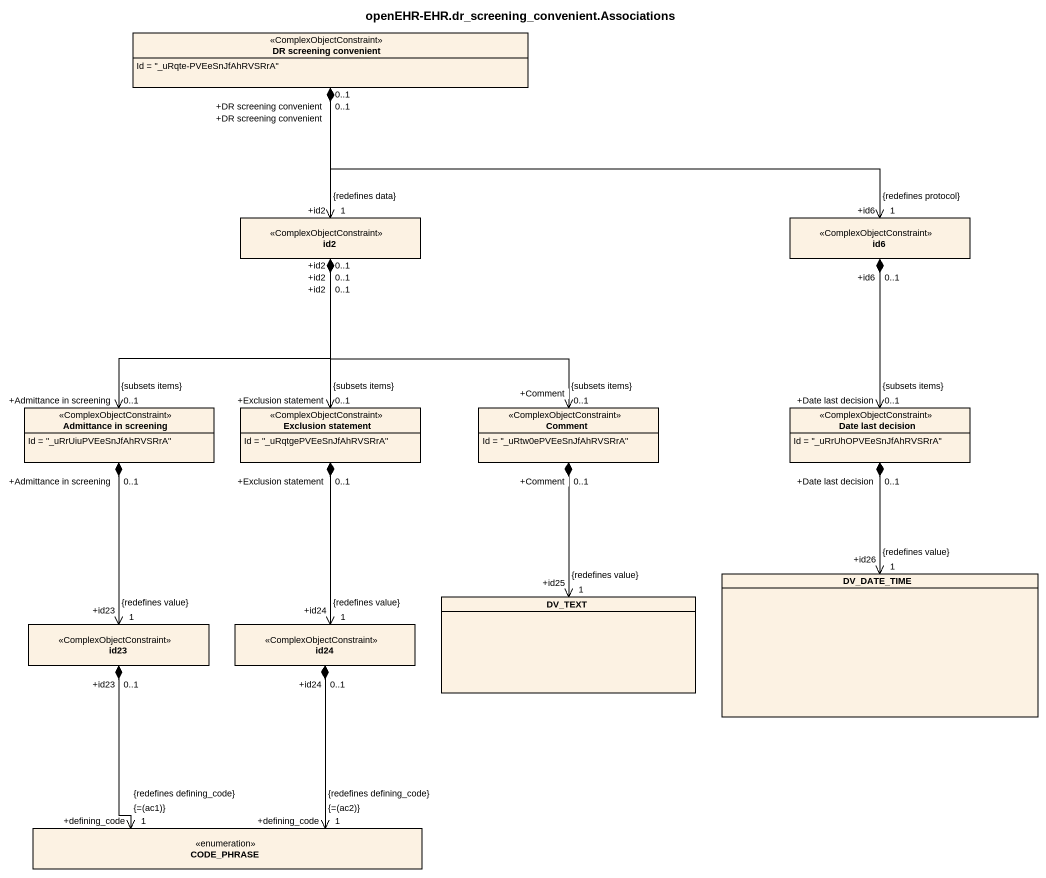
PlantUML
@startuml
title openEHR-EHR.dr_screening_convenient.Associations
hide circle
hide empty members
class "DR screening convenient" as DR_screening_convenient <<ComplexObjectConstraint>> {
  Id = "_uRqte-PVEeSnJfAhRVSRrA"
}
class id2 <<ComplexObjectConstraint>>
class id6 <<ComplexObjectConstraint>>
class "Admittance in screening" as Admittance_in_screening <<ComplexObjectConstraint>> {
  Id = "_uRrUiuPVEeSnJfAhRVSRrA"
}
class "Exclusion statement" as Exclusion_statement <<ComplexObjectConstraint>> {
  Id = "_uRqtgePVEeSnJfAhRVSRrA"
}
class Comment <<ComplexObjectConstraint>> {
  Id = "_uRtw0ePVEeSnJfAhRVSRrA"
}
class "Date last decision" as Date_last_decision <<ComplexObjectConstraint>> {
  Id = "_uRrUhOPVEeSnJfAhRVSRrA"
}
class DV_DATE_TIME
class DV_TEXT
class id23 <<ComplexObjectConstraint>>
class id24 <<ComplexObjectConstraint>>
enum CODE_PHRASE
DR_screening_convenient "+DR screening convenient\n0..1" *--> "+id2\n1\n{redefines data}" id2
DR_screening_convenient "+DR screening convenient\n0..1" *-right-> "+id6\n1\n{redefines protocol}" id6
id2 "+id2\n0..1" *--> "+Admittance in screening\n0..1\n{subsets items}" Admittance_in_screening
id2 "+id2\n0..1" *--> "+Exclusion statement\n0..1\n{subsets items}" Exclusion_statement
id2 "+id2\n0..1" *--> "+Comment\n0..1\n{subsets items}" Comment
id6 "+id6\n0..1" *--> "+Date last decision\n0..1\n{subsets items}" Date_last_decision
Admittance_in_screening "+Admittance in screening\n0..1" *--> "+id23\n1\n{redefines value}" id23
Exclusion_statement "+Exclusion statement\n0..1" *--> "+id24\n1\n{redefines value}" id24
Comment "+Comment\n0..1" *--> "+id25\n1\n{redefines value}" DV_TEXT
Date_last_decision "+Date last decision\n0..1" *--> "+id26\n1\n{redefines value}" DV_DATE_TIME
id23 "+id23\n0..1" *--> "+defining_code\n1\n{=(ac1)}\n{redefines defining_code}" CODE_PHRASE
id24 "+id24\n0..1" *--> "+defining_code\n1\n{=(ac2)}\n{redefines defining_code}" CODE_PHRASE
@enduml
